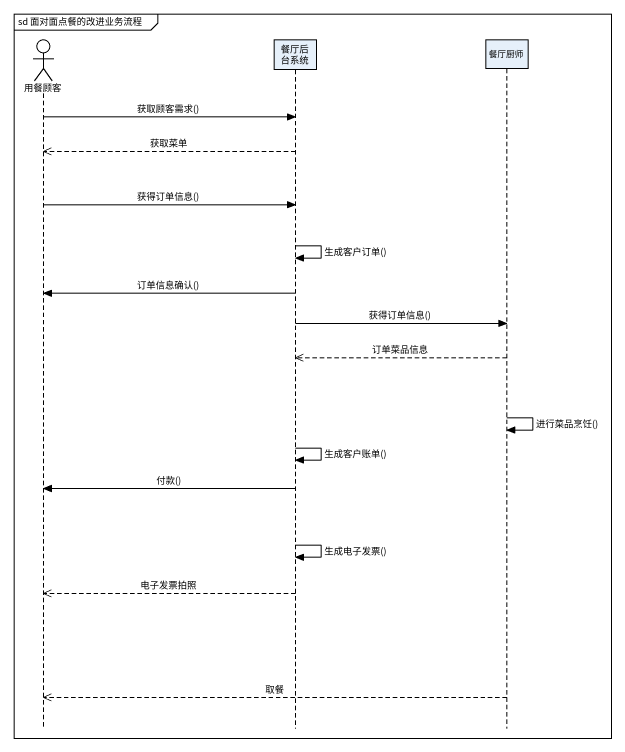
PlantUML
@startuml
mainframe sd 面对面点餐的改进业务流程
hide footbox
actor 用餐顾客
participant 餐厅后台系统
participant 餐厅厨师

用餐顾客 -> 餐厅后台系统 : 获取顾客需求()
餐厅后台系统 -->> 用餐顾客 : 获取菜单
用餐顾客 -> 餐厅后台系统 : 获得订单信息()
餐厅后台系统 -> 餐厅后台系统 : 生成客户订单()
餐厅后台系统 -> 用餐顾客 : 订单信息确认()
餐厅后台系统 -> 餐厅厨师 : 获得订单信息()
餐厅厨师 -->> 餐厅后台系统 : 订单菜品信息
餐厅厨师 -> 餐厅厨师 : 进行菜品烹饪()
餐厅后台系统 -> 餐厅后台系统 : 生成客户账单()
餐厅后台系统 -> 用餐顾客 : 付款()
餐厅后台系统 -> 餐厅后台系统 : 生成电子发票()
餐厅后台系统 -->> 用餐顾客 : 电子发票拍照
餐厅厨师 -->> 用餐顾客 : 取餐
@enduml
